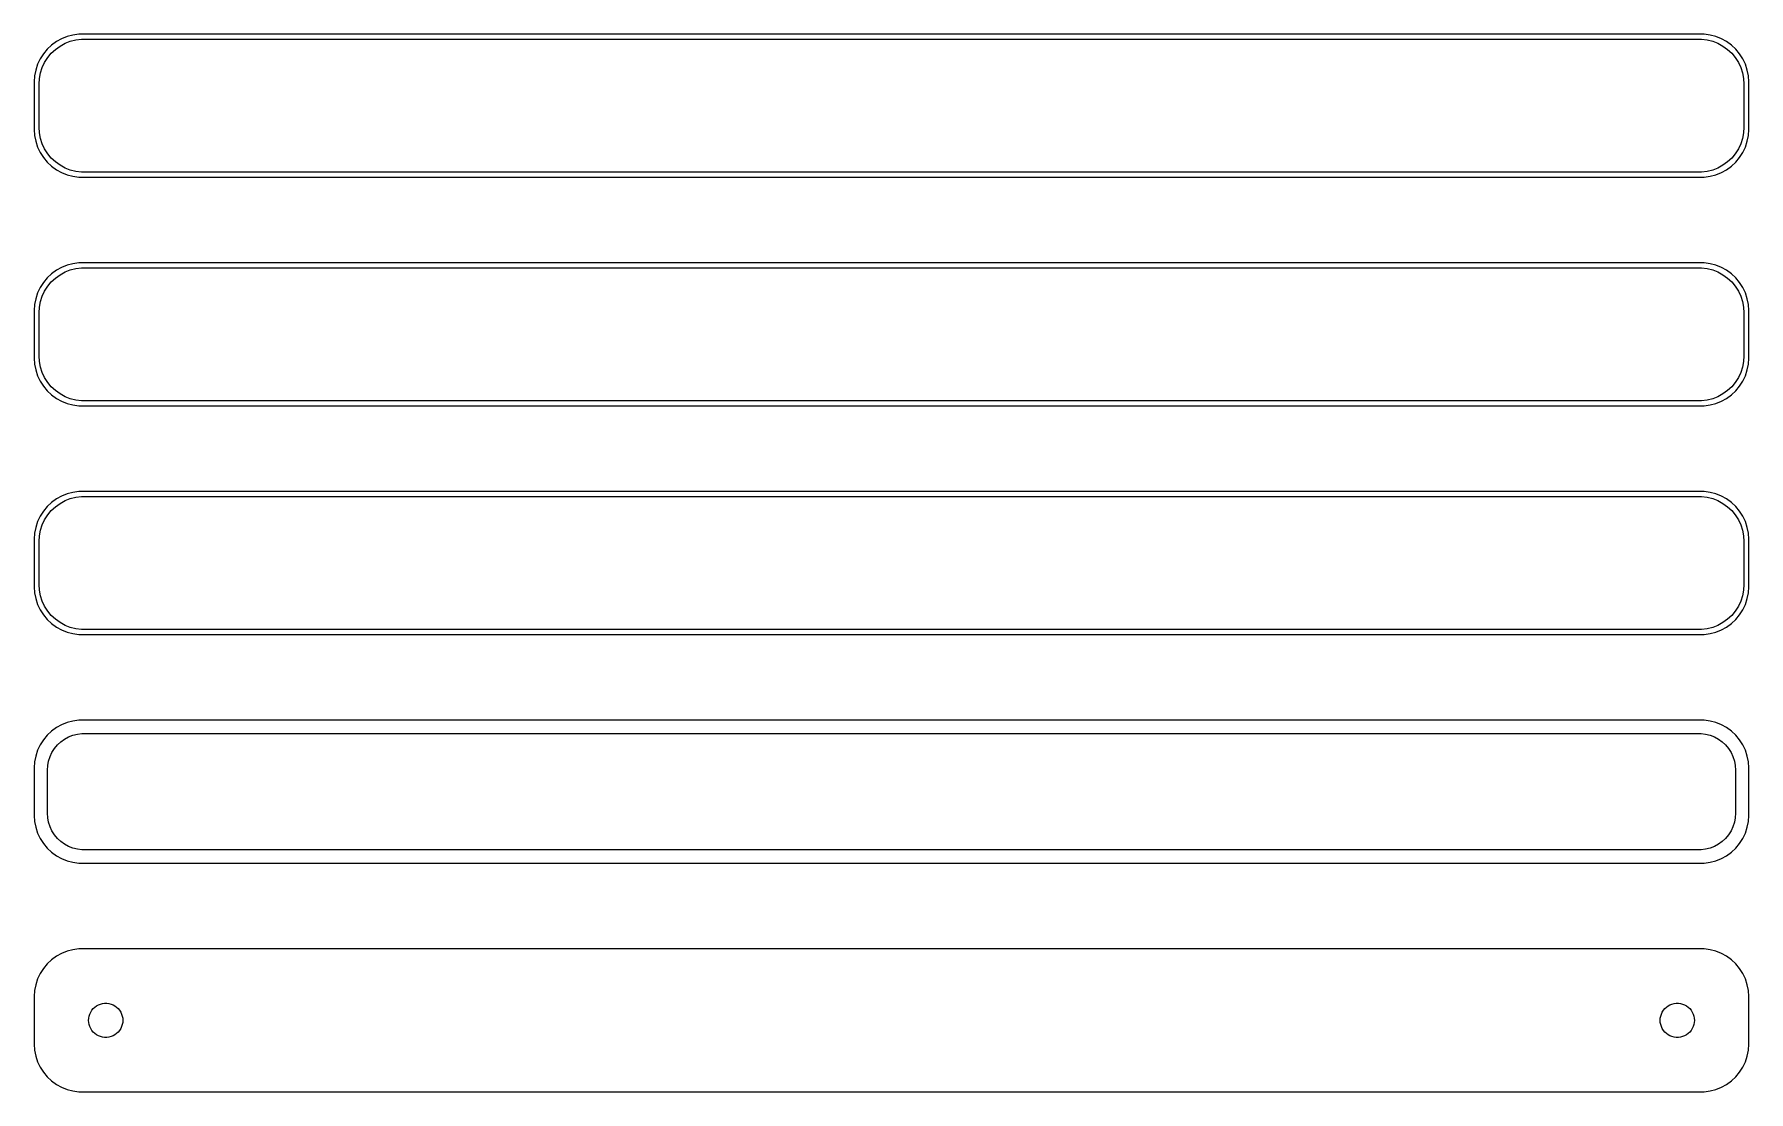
# Model space of a CAD drawing. Header units: metres. Extents: x -90 to 90, y 89 to 199.
import ezdxf

# ---------------------------------------------------------------- set-up
doc = ezdxf.new("R2010")
doc.units = ezdxf.units.M

msp = doc.modelspace()

# ---------------------------------------------------------------- linework, layer by layer
for p, q in [((-88.1871, 198.353), (-88.6448, 197.923)), ((-87.6791, 198.722), (-88.1871, 198.353)), ((-87.7778, 197.91), (-87.2952, 198.261)), ((-87.1289, 199.024), (-87.6791, 198.722)), ((-87.2952, 198.261), (-86.7724, 198.548)), ((-86.5451, 199.255), (-87.1289, 199.024)), ((-86.7724, 198.548), (-86.2178, 198.768)), ((-85.9369, 199.411), (-86.5451, 199.255)), ((-86.2178, 198.768), (-85.6401, 198.916)), ((-85.3139, 199.49), (-85.9369, 199.411)), ((-85.6401, 198.916), (-85.0482, 198.991)), ((85.3139, 199.49), (-85.3139, 199.49)), ((-85.0482, 198.991), (85.0482, 198.991)), ((85.0482, 198.991), (85.6401, 198.916)), ((85.9369, 199.411), (85.3139, 199.49)), ((85.6401, 198.916), (86.2178, 198.768)), ((86.5451, 199.255), (85.9369, 199.411)), ((86.2178, 198.768), (86.7724, 198.548)), ((87.1289, 199.024), (86.5451, 199.255)), ((86.7724, 198.548), (87.2952, 198.261)), ((87.6791, 198.722), (87.1289, 199.024)), ((87.2952, 198.261), (87.7778, 197.91)), ((88.1871, 198.353), (87.6791, 198.722)), ((88.6448, 197.923), (88.1871, 198.353)), ((-89.6489, 196.341), (-89.8429, 195.743)), ((-89.3815, 196.909), (-89.6489, 196.341)), ((-89.0451, 197.439), (-89.3815, 196.909)), ((-89.1664, 195.999), (-88.9125, 196.538)), ((-88.6448, 197.923), (-89.0451, 197.439)), ((-88.9125, 196.538), (-88.5928, 197.042)), ((-88.5928, 197.042), (-88.2126, 197.502)), ((-88.2126, 197.502), (-87.7778, 197.91)), ((87.7778, 197.91), (88.2126, 197.502)), ((88.2126, 197.502), (88.5928, 197.042)), ((88.5928, 197.042), (88.9125, 196.538)), ((89.0451, 197.439), (88.6448, 197.923)), ((88.9125, 196.538), (89.1664, 195.999)), ((89.3815, 196.909), (89.0451, 197.439)), ((89.6489, 196.341), (89.3815, 196.909)), ((89.8429, 195.743), (89.6489, 196.341)), ((-89.9606, 195.127), (-90, 194.5)), ((-90, 194.5), (-90, 189.5)), ((-89.8429, 195.743), (-89.9606, 195.127)), ((-89.5, 194.25), (-89.4625, 194.845)), ((-89.4625, 194.845), (-89.3508, 195.431)), ((-89.3508, 195.431), (-89.1664, 195.999)), ((89.1664, 195.999), (89.3508, 195.431)), ((89.3508, 195.431), (89.4625, 194.845)), ((89.4625, 194.845), (89.5, 194.25)), ((89.9606, 195.127), (89.8429, 195.743)), ((90, 194.5), (89.9606, 195.127)), ((90, 189.5), (90, 194.5)), ((-89.5, 189.75), (-89.5, 194.25)), ((89.5, 194.25), (89.5, 189.75)), ((-90, 189.5), (-89.9606, 188.873)), ((-89.4625, 189.155), (-89.5, 189.75)), ((-89.3508, 188.569), (-89.4625, 189.155)), ((89.4625, 189.155), (89.3508, 188.569)), ((89.5, 189.75), (89.4625, 189.155)), ((89.9606, 188.873), (90, 189.5)), ((-89.9606, 188.873), (-89.8429, 188.257)), ((-89.8429, 188.257), (-89.6489, 187.659)), ((-89.6489, 187.659), (-89.3815, 187.091)), ((-89.1664, 188.001), (-89.3508, 188.569)), ((-88.9125, 187.462), (-89.1664, 188.001)), ((-88.5928, 186.958), (-88.9125, 187.462)), ((88.9125, 187.462), (88.5928, 186.958)), ((89.1664, 188.001), (88.9125, 187.462)), ((89.3508, 188.569), (89.1664, 188.001)), ((89.3815, 187.091), (89.6489, 187.659)), ((89.6489, 187.659), (89.8429, 188.257)), ((89.8429, 188.257), (89.9606, 188.873)), ((-89.3815, 187.091), (-89.0451, 186.561)), ((-89.0451, 186.561), (-88.6448, 186.077)), ((-88.6448, 186.077), (-88.1871, 185.647)), ((-88.2126, 186.498), (-88.5928, 186.958)), ((-87.7778, 186.09), (-88.2126, 186.498)), ((-88.1871, 185.647), (-87.6791, 185.278)), ((-87.2952, 185.739), (-87.7778, 186.09)), ((-86.7724, 185.452), (-87.2952, 185.739)), ((-86.2178, 185.232), (-86.7724, 185.452)), ((86.7724, 185.452), (86.2178, 185.232)), ((87.2952, 185.739), (86.7724, 185.452)), ((87.7778, 186.09), (87.2952, 185.739)), ((87.6791, 185.278), (88.1871, 185.647)), ((88.2126, 186.498), (87.7778, 186.09)), ((88.1871, 185.647), (88.6448, 186.077)), ((88.5928, 186.958), (88.2126, 186.498)), ((88.6448, 186.077), (89.0451, 186.561)), ((89.0451, 186.561), (89.3815, 187.091)), ((-87.6791, 185.278), (-87.1289, 184.976)), ((-87.1289, 184.976), (-86.5451, 184.745)), ((-86.5451, 184.745), (-85.9369, 184.589)), ((-85.6401, 185.084), (-86.2178, 185.232)), ((-85.9369, 184.589), (-85.3139, 184.51)), ((-85.0482, 185.009), (-85.6401, 185.084)), ((-85.3139, 184.51), (85.3139, 184.51)), ((85.0482, 185.009), (-85.0482, 185.009)), ((85.6401, 185.084), (85.0482, 185.009)), ((85.3139, 184.51), (85.9369, 184.589)), ((86.2178, 185.232), (85.6401, 185.084)), ((85.9369, 184.589), (86.5451, 184.745)), ((86.5451, 184.745), (87.1289, 184.976)), ((87.1289, 184.976), (87.6791, 185.278)), ((-87.6791, 174.722), (-88.1871, 174.353)), ((-87.1289, 175.024), (-87.6791, 174.722)), ((-86.5451, 175.255), (-87.1289, 175.024)), ((-86.7724, 174.548), (-86.2178, 174.768)), ((-85.9369, 175.411), (-86.5451, 175.255)), ((-86.2178, 174.768), (-85.6401, 174.916)), ((-85.3139, 175.49), (-85.9369, 175.411)), ((-85.6401, 174.916), (-85.0482, 174.991)), ((85.3139, 175.49), (-85.3139, 175.49)), ((-85.0482, 174.991), (85.0482, 174.991)), ((85.0482, 174.991), (85.6401, 174.916)), ((85.9369, 175.411), (85.3139, 175.49)), ((85.6401, 174.916), (86.2178, 174.768)), ((86.5451, 175.255), (85.9369, 175.411)), ((86.2178, 174.768), (86.7724, 174.548)), ((87.1289, 175.024), (86.5451, 175.255)), ((87.6791, 174.722), (87.1289, 175.024)), ((88.1871, 174.353), (87.6791, 174.722)), ((-89.3815, 172.909), (-89.6489, 172.341)), ((-89.0451, 173.439), (-89.3815, 172.909)), ((-88.6448, 173.923), (-89.0451, 173.439)), ((-88.9125, 172.538), (-88.5928, 173.042)), ((-88.1871, 174.353), (-88.6448, 173.923)), ((-88.5928, 173.042), (-88.2126, 173.502)), ((-88.2126, 173.502), (-87.7778, 173.91)), ((-87.7778, 173.91), (-87.2952, 174.261)), ((-87.2952, 174.261), (-86.7724, 174.548)), ((86.7724, 174.548), (87.2952, 174.261)), ((87.2952, 174.261), (87.7778, 173.91)), ((87.7778, 173.91), (88.2126, 173.502)), ((88.6448, 173.923), (88.1871, 174.353)), ((88.2126, 173.502), (88.5928, 173.042)), ((88.5928, 173.042), (88.9125, 172.538)), ((89.0451, 173.439), (88.6448, 173.923)), ((89.3815, 172.909), (89.0451, 173.439)), ((89.6489, 172.341), (89.3815, 172.909)), ((-89.9606, 171.127), (-90, 170.5)), ((-89.8429, 171.743), (-89.9606, 171.127)), ((-89.6489, 172.341), (-89.8429, 171.743)), ((-89.4625, 170.845), (-89.3508, 171.431)), ((-89.3508, 171.431), (-89.1664, 171.999)), ((-89.1664, 171.999), (-88.9125, 172.538)), ((88.9125, 172.538), (89.1664, 171.999)), ((89.1664, 171.999), (89.3508, 171.431)), ((89.3508, 171.431), (89.4625, 170.845)), ((89.8429, 171.743), (89.6489, 172.341)), ((89.9606, 171.127), (89.8429, 171.743)), ((90, 170.5), (89.9606, 171.127)), ((-90, 170.5), (-90, 165.5)), ((-89.5, 170.25), (-89.4625, 170.845)), ((-89.5, 165.75), (-89.5, 170.25)), ((89.4625, 170.845), (89.5, 170.25)), ((89.5, 170.25), (89.5, 165.75)), ((90, 165.5), (90, 170.5)), ((-89.4625, 165.155), (-89.5, 165.75)), ((89.5, 165.75), (89.4625, 165.155)), ((-90, 165.5), (-89.9606, 164.873)), ((-89.9606, 164.873), (-89.8429, 164.257)), ((-89.8429, 164.257), (-89.6489, 163.659)), ((-89.3508, 164.569), (-89.4625, 165.155)), ((-89.1664, 164.001), (-89.3508, 164.569)), ((-88.9125, 163.462), (-89.1664, 164.001)), ((89.1664, 164.001), (88.9125, 163.462)), ((89.3508, 164.569), (89.1664, 164.001)), ((89.4625, 165.155), (89.3508, 164.569)), ((89.6489, 163.659), (89.8429, 164.257)), ((89.8429, 164.257), (89.9606, 164.873)), ((89.9606, 164.873), (90, 165.5)), ((-89.6489, 163.659), (-89.3815, 163.091)), ((-89.3815, 163.091), (-89.0451, 162.561)), ((-89.0451, 162.561), (-88.6448, 162.077)), ((-88.5928, 162.958), (-88.9125, 163.462)), ((-88.6448, 162.077), (-88.1871, 161.647)), ((-88.2126, 162.498), (-88.5928, 162.958)), ((-87.7778, 162.09), (-88.2126, 162.498)), ((-87.2952, 161.739), (-87.7778, 162.09)), ((87.7778, 162.09), (87.2952, 161.739)), ((88.2126, 162.498), (87.7778, 162.09)), ((88.1871, 161.647), (88.6448, 162.077)), ((88.5928, 162.958), (88.2126, 162.498)), ((88.9125, 163.462), (88.5928, 162.958)), ((88.6448, 162.077), (89.0451, 162.561)), ((89.0451, 162.561), (89.3815, 163.091)), ((89.3815, 163.091), (89.6489, 163.659)), ((-88.1871, 161.647), (-87.6791, 161.278)), ((-87.6791, 161.278), (-87.1289, 160.976)), ((-86.7724, 161.452), (-87.2952, 161.739)), ((-87.1289, 160.976), (-86.5451, 160.745)), ((-86.2178, 161.232), (-86.7724, 161.452)), ((-86.5451, 160.745), (-85.9369, 160.589)), ((-85.6401, 161.084), (-86.2178, 161.232)), ((-85.9369, 160.589), (-85.3139, 160.51)), ((-85.0482, 161.009), (-85.6401, 161.084)), ((-85.3139, 160.51), (85.3139, 160.51)), ((85.0482, 161.009), (-85.0482, 161.009)), ((85.6401, 161.084), (85.0482, 161.009)), ((85.3139, 160.51), (85.9369, 160.589)), ((86.2178, 161.232), (85.6401, 161.084)), ((85.9369, 160.589), (86.5451, 160.745)), ((86.7724, 161.452), (86.2178, 161.232)), ((86.5451, 160.745), (87.1289, 160.976)), ((87.2952, 161.739), (86.7724, 161.452)), ((87.1289, 160.976), (87.6791, 161.278)), ((87.6791, 161.278), (88.1871, 161.647)), ((-86.5451, 151.255), (-87.1289, 151.024)), ((-85.9369, 151.411), (-86.5451, 151.255)), ((-85.3139, 151.49), (-85.9369, 151.411)), ((85.3139, 151.49), (-85.3139, 151.49)), ((85.9369, 151.411), (85.3139, 151.49)), ((86.5451, 151.255), (85.9369, 151.411)), ((87.1289, 151.024), (86.5451, 151.255)), ((-89.0451, 149.439), (-89.3815, 148.909)), ((-88.6448, 149.923), (-89.0451, 149.439)), ((-88.1871, 150.353), (-88.6448, 149.923)), ((-88.5928, 149.042), (-88.2126, 149.502)), ((-88.2126, 149.502), (-87.7778, 149.91)), ((-87.6791, 150.722), (-88.1871, 150.353)), ((-87.7778, 149.91), (-87.2952, 150.261)), ((-87.1289, 151.024), (-87.6791, 150.722)), ((-87.2952, 150.261), (-86.7724, 150.548)), ((-86.7724, 150.548), (-86.2178, 150.768)), ((-86.2178, 150.768), (-85.6401, 150.916)), ((-85.6401, 150.916), (-85.0482, 150.991)), ((-85.0482, 150.991), (85.0482, 150.991)), ((85.0482, 150.991), (85.6401, 150.916)), ((85.6401, 150.916), (86.2178, 150.768)), ((86.2178, 150.768), (86.7724, 150.548)), ((86.7724, 150.548), (87.2952, 150.261)), ((87.6791, 150.722), (87.1289, 151.024)), ((87.2952, 150.261), (87.7778, 149.91)), ((88.1871, 150.353), (87.6791, 150.722)), ((87.7778, 149.91), (88.2126, 149.502)), ((88.6448, 149.923), (88.1871, 150.353)), ((88.2126, 149.502), (88.5928, 149.042)), ((89.0451, 149.439), (88.6448, 149.923)), ((89.3815, 148.909), (89.0451, 149.439)), ((-89.8429, 147.743), (-89.9606, 147.127)), ((-89.6489, 148.341), (-89.8429, 147.743)), ((-89.3815, 148.909), (-89.6489, 148.341)), ((-89.3508, 147.431), (-89.1664, 147.999)), ((-89.1664, 147.999), (-88.9125, 148.538)), ((-88.9125, 148.538), (-88.5928, 149.042)), ((88.5928, 149.042), (88.9125, 148.538)), ((88.9125, 148.538), (89.1664, 147.999)), ((89.1664, 147.999), (89.3508, 147.431)), ((89.6489, 148.341), (89.3815, 148.909)), ((89.8429, 147.743), (89.6489, 148.341)), ((89.9606, 147.127), (89.8429, 147.743)), ((-89.9606, 147.127), (-90, 146.5)), ((-90, 146.5), (-90, 141.5)), ((-89.5, 146.25), (-89.4625, 146.845)), ((-89.5, 141.75), (-89.5, 146.25)), ((-89.4625, 146.845), (-89.3508, 147.431)), ((89.3508, 147.431), (89.4625, 146.845)), ((89.4625, 146.845), (89.5, 146.25)), ((89.5, 146.25), (89.5, 141.75)), ((90, 146.5), (89.9606, 147.127)), ((90, 141.5), (90, 146.5)), ((-90, 141.5), (-89.9606, 140.873)), ((-89.9606, 140.873), (-89.8429, 140.257)), ((-89.4625, 141.155), (-89.5, 141.75)), ((-89.3508, 140.569), (-89.4625, 141.155)), ((-89.1664, 140.001), (-89.3508, 140.569)), ((89.3508, 140.569), (89.1664, 140.001)), ((89.4625, 141.155), (89.3508, 140.569)), ((89.5, 141.75), (89.4625, 141.155)), ((89.8429, 140.257), (89.9606, 140.873)), ((89.9606, 140.873), (90, 141.5)), ((-89.8429, 140.257), (-89.6489, 139.659)), ((-89.6489, 139.659), (-89.3815, 139.091)), ((-89.3815, 139.091), (-89.0451, 138.561)), ((-88.9125, 139.462), (-89.1664, 140.001)), ((-88.5928, 138.958), (-88.9125, 139.462)), ((-88.2126, 138.498), (-88.5928, 138.958)), ((88.5928, 138.958), (88.2126, 138.498)), ((88.9125, 139.462), (88.5928, 138.958)), ((89.1664, 140.001), (88.9125, 139.462)), ((89.0451, 138.561), (89.3815, 139.091)), ((89.3815, 139.091), (89.6489, 139.659)), ((89.6489, 139.659), (89.8429, 140.257)), ((-89.0451, 138.561), (-88.6448, 138.077)), ((-88.6448, 138.077), (-88.1871, 137.647)), ((-87.7778, 138.09), (-88.2126, 138.498)), ((-88.1871, 137.647), (-87.6791, 137.278)), ((-87.2952, 137.739), (-87.7778, 138.09)), ((-87.6791, 137.278), (-87.1289, 136.976)), ((-86.7724, 137.452), (-87.2952, 137.739)), ((-87.1289, 136.976), (-86.5451, 136.745)), ((-86.2178, 137.232), (-86.7724, 137.452)), ((-85.6401, 137.084), (-86.2178, 137.232)), ((-85.0482, 137.009), (-85.6401, 137.084)), ((85.0482, 137.009), (-85.0482, 137.009)), ((85.6401, 137.084), (85.0482, 137.009)), ((86.2178, 137.232), (85.6401, 137.084)), ((86.7724, 137.452), (86.2178, 137.232)), ((86.5451, 136.745), (87.1289, 136.976)), ((87.2952, 137.739), (86.7724, 137.452)), ((87.1289, 136.976), (87.6791, 137.278)), ((87.7778, 138.09), (87.2952, 137.739)), ((87.6791, 137.278), (88.1871, 137.647)), ((88.2126, 138.498), (87.7778, 138.09)), ((88.1871, 137.647), (88.6448, 138.077)), ((88.6448, 138.077), (89.0451, 138.561)), ((-86.5451, 136.745), (-85.9369, 136.589)), ((-85.9369, 136.589), (-85.3139, 136.51)), ((-85.3139, 136.51), (85.3139, 136.51)), ((85.3139, 136.51), (85.9369, 136.589)), ((85.9369, 136.589), (86.5451, 136.745)), ((-88.1871, 126.353), (-88.6448, 125.923)), ((-87.6791, 126.722), (-88.1871, 126.353)), ((-87.1289, 127.024), (-87.6791, 126.722)), ((-86.5451, 127.255), (-87.1289, 127.024)), ((-85.9369, 127.411), (-86.5451, 127.255)), ((-85.9457, 125.93), (-85.4751, 126.051)), ((-85.3139, 127.49), (-85.9369, 127.411)), ((-85.4751, 126.051), (-84.993, 126.112)), ((85.3139, 127.49), (-85.3139, 127.49)), ((-84.993, 126.112), (84.993, 126.112)), ((84.993, 126.112), (85.4751, 126.051)), ((85.9369, 127.411), (85.3139, 127.49)), ((85.4751, 126.051), (85.9457, 125.93)), ((86.5451, 127.255), (85.9369, 127.411)), ((87.1289, 127.024), (86.5451, 127.255)), ((87.6791, 126.722), (87.1289, 127.024)), ((88.1871, 126.353), (87.6791, 126.722)), ((88.6448, 125.923), (88.1871, 126.353)), ((-89.6489, 124.341), (-89.8429, 123.743)), ((-89.3815, 124.909), (-89.6489, 124.341)), ((-89.0451, 125.439), (-89.3815, 124.909)), ((-88.6448, 125.923), (-89.0451, 125.439)), ((-88.1408, 124.114), (-87.8805, 124.524)), ((-87.8805, 124.524), (-87.5707, 124.899)), ((-87.5707, 124.899), (-87.2165, 125.231)), ((-87.2165, 125.231), (-86.8234, 125.517)), ((-86.8234, 125.517), (-86.3975, 125.751)), ((-86.3975, 125.751), (-85.9457, 125.93)), ((85.9457, 125.93), (86.3975, 125.751)), ((86.3975, 125.751), (86.8234, 125.517)), ((86.8234, 125.517), (87.2165, 125.231)), ((87.2165, 125.231), (87.5707, 124.899)), ((87.5707, 124.899), (87.8805, 124.524)), ((87.8805, 124.524), (88.1408, 124.114)), ((89.0451, 125.439), (88.6448, 125.923)), ((89.3815, 124.909), (89.0451, 125.439)), ((89.6489, 124.341), (89.3815, 124.909)), ((89.8429, 123.743), (89.6489, 124.341)), ((-89.9606, 123.127), (-90, 122.5)), ((-90, 122.5), (-90, 117.5)), ((-89.8429, 123.743), (-89.9606, 123.127)), ((-88.6195, 122.25), (-88.589, 122.735)), ((-88.589, 122.735), (-88.4979, 123.212)), ((-88.4979, 123.212), (-88.3477, 123.674)), ((-88.3477, 123.674), (-88.1408, 124.114)), ((88.1408, 124.114), (88.3477, 123.674)), ((88.3477, 123.674), (88.4979, 123.212)), ((88.4979, 123.212), (88.589, 122.735)), ((88.589, 122.735), (88.6195, 122.25)), ((89.9606, 123.127), (89.8429, 123.743)), ((90, 122.5), (89.9606, 123.127)), ((90, 117.5), (90, 122.5)), ((-88.6195, 117.75), (-88.6195, 122.25)), ((88.6195, 122.25), (88.6195, 117.75)), ((-90, 117.5), (-89.9606, 116.873)), ((-88.589, 117.265), (-88.6195, 117.75)), ((-88.4979, 116.788), (-88.589, 117.265)), ((88.589, 117.265), (88.4979, 116.788)), ((88.6195, 117.75), (88.589, 117.265)), ((89.9606, 116.873), (90, 117.5)), ((-89.9606, 116.873), (-89.8429, 116.257)), ((-89.8429, 116.257), (-89.6489, 115.659)), ((-89.6489, 115.659), (-89.3815, 115.091)), ((-88.3477, 116.326), (-88.4979, 116.788)), ((-88.1408, 115.886), (-88.3477, 116.326)), ((-87.8805, 115.476), (-88.1408, 115.886)), ((-87.5707, 115.101), (-87.8805, 115.476)), ((87.8805, 115.476), (87.5707, 115.101)), ((88.1408, 115.886), (87.8805, 115.476)), ((88.3477, 116.326), (88.1408, 115.886)), ((88.4979, 116.788), (88.3477, 116.326)), ((89.3815, 115.091), (89.6489, 115.659)), ((89.6489, 115.659), (89.8429, 116.257)), ((89.8429, 116.257), (89.9606, 116.873)), ((-89.3815, 115.091), (-89.0451, 114.561)), ((-89.0451, 114.561), (-88.6448, 114.077)), ((-88.6448, 114.077), (-88.1871, 113.647)), ((-88.1871, 113.647), (-87.6791, 113.278)), ((-87.2165, 114.769), (-87.5707, 115.101)), ((-86.8234, 114.483), (-87.2165, 114.769)), ((-86.3975, 114.249), (-86.8234, 114.483)), ((-85.9457, 114.07), (-86.3975, 114.249)), ((-85.4751, 113.949), (-85.9457, 114.07)), ((-84.993, 113.888), (-85.4751, 113.949)), ((84.993, 113.888), (-84.993, 113.888)), ((85.4751, 113.949), (84.993, 113.888)), ((85.9457, 114.07), (85.4751, 113.949)), ((86.3975, 114.249), (85.9457, 114.07)), ((86.8234, 114.483), (86.3975, 114.249)), ((87.2165, 114.769), (86.8234, 114.483)), ((87.5707, 115.101), (87.2165, 114.769)), ((87.6791, 113.278), (88.1871, 113.647)), ((88.1871, 113.647), (88.6448, 114.077)), ((88.6448, 114.077), (89.0451, 114.561)), ((89.0451, 114.561), (89.3815, 115.091)), ((-87.6791, 113.278), (-87.1289, 112.976)), ((-87.1289, 112.976), (-86.5451, 112.745)), ((-86.5451, 112.745), (-85.9369, 112.589)), ((-85.9369, 112.589), (-85.3139, 112.51)), ((-85.3139, 112.51), (85.3139, 112.51)), ((85.3139, 112.51), (85.9369, 112.589)), ((85.9369, 112.589), (86.5451, 112.745)), ((86.5451, 112.745), (87.1289, 112.976)), ((87.1289, 112.976), (87.6791, 113.278)), ((-87.6791, 102.722), (-88.1871, 102.353)), ((-87.1289, 103.024), (-87.6791, 102.722)), ((-86.5451, 103.255), (-87.1289, 103.024)), ((-85.9369, 103.411), (-86.5451, 103.255)), ((-85.3139, 103.49), (-85.9369, 103.411)), ((85.3139, 103.49), (-85.3139, 103.49)), ((85.9369, 103.411), (85.3139, 103.49)), ((86.5451, 103.255), (85.9369, 103.411)), ((87.1289, 103.024), (86.5451, 103.255)), ((87.6791, 102.722), (87.1289, 103.024)), ((88.1871, 102.353), (87.6791, 102.722)), ((-89.3815, 100.909), (-89.6489, 100.341)), ((-89.0451, 101.439), (-89.3815, 100.909)), ((-88.6448, 101.923), (-89.0451, 101.439)), ((-88.1871, 102.353), (-88.6448, 101.923)), ((88.6448, 101.923), (88.1871, 102.353)), ((89.0451, 101.439), (88.6448, 101.923)), ((89.3815, 100.909), (89.0451, 101.439)), ((89.6489, 100.341), (89.3815, 100.909)), ((-89.9606, 99.1267), (-90, 98.5)), ((-89.8429, 99.7434), (-89.9606, 99.1267)), ((-89.6489, 100.341), (-89.8429, 99.7434)), ((89.8429, 99.7434), (89.6489, 100.341)), ((89.9606, 99.1267), (89.8429, 99.7434)), ((90, 98.5), (89.9606, 99.1267)), ((-90, 98.5), (-90, 93.5)), ((-83.9562, 97.058), (-83.8121, 97.2322)), ((-83.8121, 97.2322), (-83.6474, 97.3869)), ((-83.6474, 97.3869), (-83.4645, 97.5198)), ((-83.4645, 97.5198), (-83.2664, 97.6287)), ((-83.2664, 97.6287), (-83.0562, 97.7119)), ((-83.0562, 97.7119), (-82.8373, 97.7681)), ((-82.8373, 97.7681), (-82.613, 97.7964)), ((-82.613, 97.7964), (-82.387, 97.7964)), ((-82.387, 97.7964), (-82.1627, 97.7681)), ((-82.1627, 97.7681), (-81.9438, 97.7119)), ((-81.9438, 97.7119), (-81.7336, 97.6287)), ((-81.7336, 97.6287), (-81.5355, 97.5198)), ((-81.5355, 97.5198), (-81.3526, 97.3869)), ((-81.3526, 97.3869), (-81.1879, 97.2322)), ((-81.1879, 97.2322), (-81.0438, 97.058)), ((81.0438, 97.058), (81.1879, 97.2322)), ((81.1879, 97.2322), (81.3526, 97.3869)), ((81.3526, 97.3869), (81.5355, 97.5198)), ((81.5355, 97.5198), (81.7336, 97.6287)), ((81.7336, 97.6287), (81.9438, 97.7119)), ((81.9438, 97.7119), (82.1627, 97.7681)), ((82.1627, 97.7681), (82.387, 97.7964)), ((82.387, 97.7964), (82.613, 97.7964)), ((82.613, 97.7964), (82.8373, 97.7681)), ((82.8373, 97.7681), (83.0562, 97.7119)), ((83.0562, 97.7119), (83.2664, 97.6287)), ((83.2664, 97.6287), (83.4645, 97.5198)), ((83.4645, 97.5198), (83.6474, 97.3869)), ((83.6474, 97.3869), (83.8121, 97.2322)), ((83.8121, 97.2322), (83.9562, 97.058)), ((90, 93.5), (90, 98.5)), ((-84.3, 96), (-84.2858, 96.2256)), ((-84.2858, 95.7744), (-84.3, 96)), ((-84.2858, 96.2256), (-84.2434, 96.4476)), ((-84.2434, 95.5524), (-84.2858, 95.7744)), ((-84.2434, 96.4476), (-84.1736, 96.6626)), ((-84.1736, 95.3374), (-84.2434, 95.5524)), ((-84.1736, 96.6626), (-84.0773, 96.8671)), ((-84.0773, 96.8671), (-83.9562, 97.058)), ((-81.0438, 97.058), (-80.9226, 96.8671)), ((-80.9226, 96.8671), (-80.8264, 96.6626)), ((-80.8264, 96.6626), (-80.7565, 96.4476)), ((-80.7565, 95.5524), (-80.8264, 95.3374)), ((-80.7565, 96.4476), (-80.7142, 96.2256)), ((-80.7142, 95.7744), (-80.7565, 95.5524)), ((-80.7142, 96.2256), (-80.7, 96)), ((-80.7, 96), (-80.7142, 95.7744)), ((80.7, 96), (80.7142, 96.2256)), ((80.7142, 95.7744), (80.7, 96)), ((80.7142, 96.2256), (80.7565, 96.4476)), ((80.7565, 95.5524), (80.7142, 95.7744)), ((80.7565, 96.4476), (80.8264, 96.6626)), ((80.8264, 95.3374), (80.7565, 95.5524)), ((80.8264, 96.6626), (80.9226, 96.8671)), ((80.9226, 96.8671), (81.0438, 97.058)), ((83.9562, 97.058), (84.0773, 96.8671)), ((84.0773, 96.8671), (84.1736, 96.6626)), ((84.1736, 96.6626), (84.2434, 96.4476)), ((84.2434, 95.5524), (84.1736, 95.3374)), ((84.2434, 96.4476), (84.2858, 96.2256)), ((84.2858, 95.7744), (84.2434, 95.5524)), ((84.2858, 96.2256), (84.3, 96)), ((84.3, 96), (84.2858, 95.7744)), ((-84.0773, 95.1329), (-84.1736, 95.3374)), ((-83.9562, 94.942), (-84.0773, 95.1329)), ((-83.8121, 94.7678), (-83.9562, 94.942)), ((-83.6474, 94.6131), (-83.8121, 94.7678)), ((-83.4645, 94.4802), (-83.6474, 94.6131)), ((-83.2664, 94.3713), (-83.4645, 94.4802)), ((-83.0562, 94.2881), (-83.2664, 94.3713)), ((-82.8373, 94.2319), (-83.0562, 94.2881)), ((-82.613, 94.2036), (-82.8373, 94.2319)), ((-82.387, 94.2036), (-82.613, 94.2036)), ((-82.1627, 94.2319), (-82.387, 94.2036)), ((-81.9438, 94.2881), (-82.1627, 94.2319)), ((-81.7336, 94.3713), (-81.9438, 94.2881)), ((-81.5355, 94.4802), (-81.7336, 94.3713)), ((-81.3526, 94.6131), (-81.5355, 94.4802)), ((-81.1879, 94.7678), (-81.3526, 94.6131)), ((-81.0438, 94.942), (-81.1879, 94.7678)), ((-80.9226, 95.1329), (-81.0438, 94.942)), ((-80.8264, 95.3374), (-80.9226, 95.1329)), ((80.9226, 95.1329), (80.8264, 95.3374)), ((81.0438, 94.942), (80.9226, 95.1329)), ((81.1879, 94.7678), (81.0438, 94.942)), ((81.3526, 94.6131), (81.1879, 94.7678)), ((81.5355, 94.4802), (81.3526, 94.6131)), ((81.7336, 94.3713), (81.5355, 94.4802)), ((81.9438, 94.2881), (81.7336, 94.3713)), ((82.1627, 94.2319), (81.9438, 94.2881)), ((82.387, 94.2036), (82.1627, 94.2319)), ((82.613, 94.2036), (82.387, 94.2036)), ((82.8373, 94.2319), (82.613, 94.2036)), ((83.0562, 94.2881), (82.8373, 94.2319)), ((83.2664, 94.3713), (83.0562, 94.2881)), ((83.4645, 94.4802), (83.2664, 94.3713)), ((83.6474, 94.6131), (83.4645, 94.4802)), ((83.8121, 94.7678), (83.6474, 94.6131)), ((83.9562, 94.942), (83.8121, 94.7678)), ((84.0773, 95.1329), (83.9562, 94.942)), ((84.1736, 95.3374), (84.0773, 95.1329)), ((-90, 93.5), (-89.9606, 92.8733)), ((-89.9606, 92.8733), (-89.8429, 92.2566)), ((-89.8429, 92.2566), (-89.6489, 91.6594)), ((89.6489, 91.6594), (89.8429, 92.2566)), ((89.8429, 92.2566), (89.9606, 92.8733)), ((89.9606, 92.8733), (90, 93.5)), ((-89.6489, 91.6594), (-89.3815, 91.0912)), ((-89.3815, 91.0912), (-89.0451, 90.5611)), ((-89.0451, 90.5611), (-88.6448, 90.0773)), ((-88.6448, 90.0773), (-88.1871, 89.6474)), ((88.1871, 89.6474), (88.6448, 90.0773)), ((88.6448, 90.0773), (89.0451, 90.5611)), ((89.0451, 90.5611), (89.3815, 91.0912)), ((89.3815, 91.0912), (89.6489, 91.6594)), ((-88.1871, 89.6474), (-87.6791, 89.2784)), ((-87.6791, 89.2784), (-87.1289, 88.9759)), ((-87.1289, 88.9759), (-86.5451, 88.7447)), ((-86.5451, 88.7447), (-85.9369, 88.5886)), ((-85.9369, 88.5886), (-85.3139, 88.5099)), ((-85.3139, 88.5099), (85.3139, 88.5099)), ((85.3139, 88.5099), (85.9369, 88.5886)), ((85.9369, 88.5886), (86.5451, 88.7447)), ((86.5451, 88.7447), (87.1289, 88.9759)), ((87.1289, 88.9759), (87.6791, 89.2784)), ((87.6791, 89.2784), (88.1871, 89.6474))]:
    msp.add_line(p, q)

doc.saveas('drawing.dxf')
